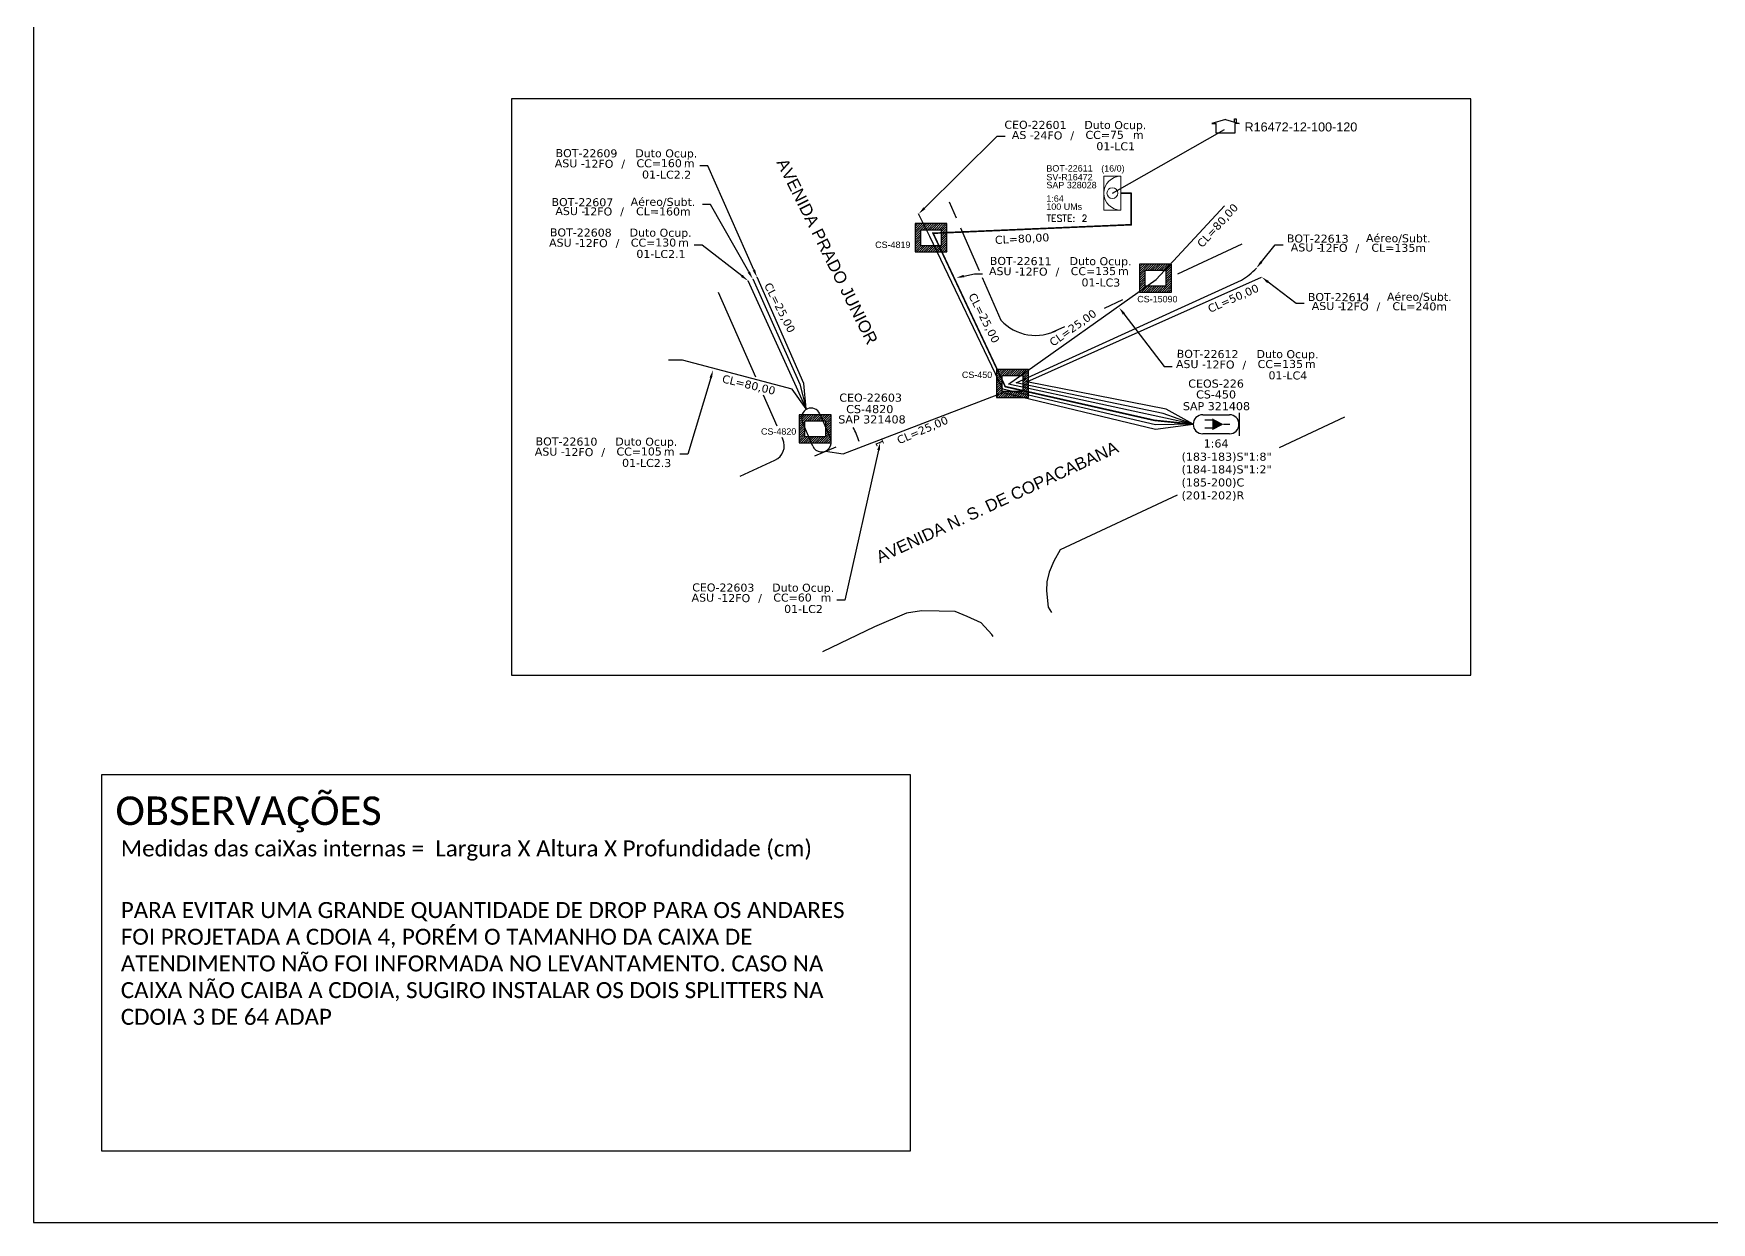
# Model space of a CAD drawing. Extents: x -89 to 749, y 705 to 1299.
# Drawn here: x -89.3 to 330, y 705 to 1002 of the extents above; entities that cross this region are included whole.
import ezdxf
from ezdxf import colors
from ezdxf.entities.mleader import LeaderData, LeaderLine
from ezdxf.enums import TextEntityAlignment as Align
from ezdxf.math import Vec2, Vec3

# ---------------------------------------------------------------- set-up
doc = ezdxf.new("R2010")
doc.units = 0
for name, color, linetype in [('10.1-Caixas Subterrâneas', 5, 'Continuous'), ('20.4-CEOS', 1, 'Continuous'), ('20.5-CEO', 1, 'Continuous'), ('CAP a instalar', 1, 'Continuous'), ('celulas gpon', 7, 'Continuous'), ('label_cabos', 7, 'Continuous'), ('Legenda', 1, 'Continuous'), ('QUADRA', 7, 'Continuous'), ('Segmento de Logradouro Texto', 238, 'Continuous'), ('surveys', 7, 'Continuous'), ('surveys legendas', 7, 'Continuous')]:
    doc.layers.add(name, color=color, linetype=linetype)
doc.layers.add("20.0-LEGENDA DOS CDO'S", color=1, linetype='Continuous', lineweight=0)
doc.layers.add('20.1-CDO_INTERIOR', color=1, linetype='Continuous', lineweight=0)
doc.layers.add('DROP DE CLIENTE', color=140, linetype='Continuous', plot=False)
doc.layers.add('EXTRA', color=50, linetype='Continuous', plot=False)
doc.styles.add('ARIAL', font='arial.ttf')
doc.styles.add('DIGICADE', font='')
doc.styles.add('ROMANS', font='romans')
doc.styles.add('siredit', font='verdana.ttf')
doc.styles.get("Standard").update_dxf_attribs({"font": 'arial.ttf'})
doc.styles.add('WMF-Calibri0', font='calibri.ttf')
doc.styles.get('DIGICADE').set_extended_font_data('Arial')
doc.linetypes.add('FENCELINE1', pattern='A,0.25,-0.1,[133,ltypeshp.shx,S=0.1,R=0,X=-0.1,Y=0],-0.1,1', length=1.45)

# ---------------------------------------------------------------- blocks, each defined once
blk = doc.blocks.new('*X72')
at = {"color": 0, "linetype": 'Continuous'}
for p, q in [((-1.25, 0.34099), (-0.49099, 1.1)), ((-1.25, 0.517767), (-0.667767, 1.1)), ((-1.25, 0.694544), (-0.844544, 1.1)), ((-1.25, 0.87132), (-1.02132, 1.1)), ((-1.25, 1.048097), (-1.198097, 1.1)), ((-1.25, 0.164214), (-0.8035, 0.610714)), ((-1.25, -0.012563), (-0.8035, 0.433937)), ((-1.25, -0.18934), (-0.8035, 0.25716)), ((-1.25, -0.366117), (-0.8035, 0.080383)), ((-0.789214, 0.625), (-0.314214, 1.1)), ((-0.612437, 0.625), (-0.137437, 1.1)), ((-0.43566, 0.625), (0.03934, 1.1)), ((-0.258883, 0.625), (0.216117, 1.1)), ((-0.082107, 0.625), (0.392893, 1.1)), ((0.09467, 0.625), (0.56967, 1.1)), ((0.271447, 0.625), (0.746447, 1.1)), ((0.448223, 0.625), (0.923223, 1.1)), ((0.625, 0.625), (1.1, 1.1)), ((0.801777, 0.625), (1.25, 1.073223)), ((0.8035, 0.449947), (1.25, 0.896447)), ((0.8035, 0.27317), (1.25, 0.71967)), ((0.8035, 0.096393), (1.25, 0.542893)), ((0.8035, -0.080383), (1.25, 0.366117)), ((0.8035, -0.25716), (1.25, 0.18934)), ((0.8035, -0.433937), (1.25, 0.012563)), ((-1.25, -0.542893), (-0.8035, -0.096393)), ((-1.25, -0.71967), (-0.8035, -0.27317)), ((-1.25, -0.896447), (-0.8035, -0.449947)), ((-1.25, -1.073223), (-0.801777, -0.625)), ((-1.1, -1.1), (-0.625, -0.625)), ((-0.923223, -1.1), (-0.448223, -0.625)), ((-0.746447, -1.1), (-0.271447, -0.625)), ((-0.56967, -1.1), (-0.09467, -0.625)), ((-0.392893, -1.1), (0.082107, -0.625)), ((-0.216117, -1.1), (0.258883, -0.625)), ((-0.03934, -1.1), (0.43566, -0.625)), ((0.137437, -1.1), (0.612437, -0.625)), ((0.314214, -1.1), (0.789214, -0.625)), ((0.49099, -1.1), (1.25, -0.34099)), ((0.667767, -1.1), (1.25, -0.517767)), ((0.8035, -0.610714), (1.25, -0.164214)), ((0.844544, -1.1), (1.25, -0.694544)), ((1.02132, -1.1), (1.25, -0.87132)), ((1.198097, -1.1), (1.25, -1.048097))]:
    blk.add_line(p, q, dxfattribs=at)
blk = doc.blocks.new('MANHOLE_MQ')
at = {"color": 0, "linetype": 'Continuous'}
for p, q in [((0.00000623, 0.00000569), (-0.00000627, 0.00000569)), ((-0.00000627, 0.00000569), (-0.00000627, -0.00000531)), ((-0.00000404, 0.00000331), (0.00000399, 0.00000331)), ((-0.00000404, -0.00000294), (-0.00000404, 0.00000331)), ((0.00000399, 0.00000331), (0.00000399, -0.00000294)), ((0.00000623, -0.00000531), (0.00000623, 0.00000569)), ((-0.00000627, -0.00000531), (0.00000623, -0.00000531)), ((0.00000399, -0.00000294), (-0.00000404, -0.00000294)), ((0.00000399, -0.00000294), (0.00000399, -0.00000294))]:
    blk.add_line(p, q, dxfattribs=at)
at = {"color": 0, "linetype": 'Continuous', "xscale": 5e-06, "yscale": 5e-06, "zscale": 1e-05}
blk.add_blockref('*X72', (-0.00000002, 0.00000019), dxfattribs=at)
blk = doc.blocks.new('*U87')
at = {"layer": '20.4-CEOS', "color": 7, "style": 'siredit'}
for tag, p in [('FIBRAS_SPLITTER', (0, 0)), ('FIBRAS_TOP_C', (0, -4.13)), ('RESERVA_FINAIS', (0, -5.46))]:
    blk.add_attdef(tag, p, '', height=1.01, dxfattribs=at)
for tag, p, flags in [('ID_ATIVIDADE', (0, -6.77), 3), ('QTDE', (0, -9.4), 1), ('FATOR', (0, -8.09), 1), ('FID', (0, -10.71), 1)]:
    blk.add_attdef(tag, p, '', height=1.01, dxfattribs=dict(at, flags=flags))
blk = doc.blocks.new('*U88')
at = {"layer": '20.4-CEOS', "color": 7, "style": 'siredit'}
blk.add_attdef('FIBRAS_SPLITTER', (0, 0), '', height=1.01, dxfattribs=at)
for tag, p, flags in [('ID_ATIVIDADE', (0, -1.48), 3), ('FATOR', (0, -2.79), 1), ('QTDE', (0, -4.11), 1), ('FID', (0, -5.42), 1)]:
    blk.add_attdef(tag, p, '', height=1.01, dxfattribs=dict(at, flags=flags))
blk = doc.blocks.new('LEGENDA DOS CABOS')
at = {"layer": 'EXTRA', "color": 0, "style": 'siredit'}
for tag, p in [('ID', (4.6, 0.97)), ('XX', (9.03, 0.97))]:
    blk.add_attdef(tag, text='', height=0.48, rotation=359.69, dxfattribs=at).set_placement(p, align=Align.MIDDLE_CENTER)
at = {"layer": 'Legenda', "color": 0, "style": 'siredit'}
for tag, p in [('TIPO_CABO', (1.31, 0)), ('CABO', (4.69, -0.05)), ('/', (6.81, -0.05)), ('METROS', (10.03, -0.05))]:
    blk.add_attdef(tag, text='', height=0.8, rotation=359.69, dxfattribs=at).set_placement(p, align=Align.MIDDLE_CENTER)
blk = doc.blocks.new('Inst CB DT OCUP CFOA-SM-ASU-120-S-12')
at = {"layer": 'label_cabos', "color": 0, "style": 'siredit'}
for tag, flags, p in [('ID_ATIVIDADE', 3, (1.31, 2.67)), ('FATOR', 1, (11.56, 2.55))]:
    blk.add_attdef(tag, text='', height=1, rotation=359.69, dxfattribs=dict(at, flags=flags)).set_placement(p, align=Align.MIDDLE_CENTER)
for tag, p in [('TIPO_CABO', (1.26, 0)), ('DESTINO_CABO', (3.13, 1.26)), ('CABO', (4.69, -0.05)), ('/', (7.71, -0.05)), ('LANCE', (10.91, 0)), ('TIPO_CABO', (13.11, 1.24)), ('UND', (15.96, 0)), ('FID', (13.15, -1.41))]:
    blk.add_attdef(tag, text='', height=1, rotation=359.69, dxfattribs=at).set_placement(p, align=Align.MIDDLE_CENTER)
blk.add_attdef('QTDE', (12.43, -0.47), '', height=1, rotation=359.69, dxfattribs=at)
blk = doc.blocks.new('Inst CB DT OCUP CFOA-SM-AS-80-TS-24')
at = {"layer": 'label_cabos', "color": 0, "style": 'siredit'}
for tag, flags, p in [('ID_ATIVIDADE', 3, (1.31, 2.67)), ('FATOR', 1, (11.56, 2.55))]:
    blk.add_attdef(tag, text='', height=1, rotation=359.69, dxfattribs=dict(at, flags=flags)).set_placement(p, align=Align.MIDDLE_CENTER)
for tag, p in [('TIPO_CABO', (1.76, 0)), ('DESTINO_CABO', (3.13, 1.26)), ('CABO', (4.69, -0.05)), ('/', (7.71, -0.05)), ('LANCE', (10.91, 0)), ('TIPO_CABO', (13.11, 1.24)), ('UND', (15.96, 0)), ('FID', (13.15, -1.41))]:
    blk.add_attdef(tag, text='', height=1, rotation=359.69, dxfattribs=at).set_placement(p, align=Align.MIDDLE_CENTER)
blk.add_attdef('QTDE', (12.43, -0.47), '', height=1, rotation=359.69, dxfattribs=at)
blk = doc.blocks.new('Inst CDOI-64')
at = {"layer": '20.1-CDO_INTERIOR', "color": 1, "lineweight": 18}
blk.add_lwpolyline([(-2.12, -2.13), (-2.12, 2.12), (0, 2.12), (0.01, -2.13)], close=True, dxfattribs=at)
blk.add_circle((-1.06, 0), 0.68, dxfattribs=at)
blk.add_arc((0.01, 0), 2.13, 90.0276, 270.0276, dxfattribs=at)
at = {"layer": "20.0-LEGENDA DOS CDO'S"}
for tag, p, style, flags in [('ID_ATIVIDADE', (-9.3, 3.78), 'ARIAL', 3), ('FATOR', (-1.5, 3.78), 'ARIAL', 1), ('QTDE', (-9.18, -3.66), 'DIGICADE', 3)]:
    blk.add_attdef(tag, p, '', height=0.8, rotation=0.118, dxfattribs=dict(at, style=style, flags=flags))
at = {"layer": "20.0-LEGENDA DOS CDO'S", "style": 'ARIAL'}
for tag, p, rotation in [('SURVEY', (-9.3, 1.6), 359.9724), ('FID', (-9.3, 2.69), 0.118), ('SAP', (-9.3, 0.61), 359.9724), ('1:XX', (-9.31, -1.08), 359.9724), ('UMS', (-9.31, -2.09), 359.9724)]:
    blk.add_attdef(tag, p, '', height=0.8, rotation=rotation, dxfattribs=at)
blk.add_attdef('FIBRAS_UTILIZADAS', text='', height=0.8, rotation=359.9724, dxfattribs=at).set_placement((-0.99, 2.69), align=Align.CENTER)
blk = doc.blocks.new('Teste  FTTH')
at = {"color": 0, "lineweight": 0, "style": 'ROMANS'}
for tag, p in [('TESTE', (-2.3, -0.29)), ('QTDE', (0.21, -0.29))]:
    blk.add_attdef(tag, p, '', height=0.48, dxfattribs=at)
for tag, p, flags in [('FID', (-2.23, -1.25), 1), ('FATOR', (-2.23, -2.03), 3), ('ID_ATIVIDADE', (-2.23, -2.72), 3)]:
    blk.add_attdef(tag, p, '', height=0.48, dxfattribs=dict(at, flags=flags))
blk = doc.blocks.new('SURVEY_SURVEY')
for p, q in [((0, 0.0000152), (-0.0000151, 0.0000108)), ((-0.0000151, 0.0000108), (-0.0000104, 0.0000108)), ((-0.0000103, 0), (-0.0000103, 0.0000108)), ((0.0000103, 0), (-0.0000103, 0)), ((0, 0.0000152), (0.0000151, 0.0000108)), ((0.0000101, 0.0000159), (0.0000117, 0.0000159)), ((0.0000101, 0.0000123), (0.0000101, 0.0000159)), ((0.0000151, 0.0000108), (0.0000103, 0.0000108)), ((0.0000103, 0.0000108), (0.0000103, 0)), ((0.0000117, 0.0000159), (0.0000117, 0.0000119))]:
    blk.add_line(p, q)

msp = doc.modelspace()

# ---------------------------------------------------------------- linework, layer by layer
msp.add_lwpolyline([(-89.32, 705.02), (749.25, 705.02), (749.25, 1299.02), (-89.32, 1299.02), (-89.32, 705.02)])
at = {"color": 7}
msp.add_lwpolyline([(30.15, 841.74), (269.86, 841.74), (269.86, 985.75), (30.15, 985.75)], close=True, dxfattribs=at)
at = {"color": 1}
msp.add_lwpolyline([(-72.28, 816.91), (129.71, 816.91), (129.71, 722.81), (-72.28, 722.81)], close=True, dxfattribs=at)
at = {"layer": '20.4-CEOS', "color": 5}
for p, q in [((202.84, 906.79), (209.52, 906.79)), ((209.52, 902.02), (202.84, 902.02))]:
    msp.add_line(p, q, dxfattribs=at)
msp.add_lwpolyline([(208.03, 904.41, 0, 2.94, 0), (205.26, 904.41, 2.94, 2.94, 0)], format="xyseb", dxfattribs=at)
for points in [[(211.91, 907.28), (211.91, 901.53)], [(205.39, 905.44), (203.36, 905.44)], [(205.39, 903.46), (203.36, 903.46)], [(208.03, 904.41), (209.63, 904.41)]]:
    msp.add_lwpolyline(points, dxfattribs=at)
for centre, start, end in [((202.84, 904.41), 90, 270), ((209.52, 904.41), 270, 90)]:
    msp.add_arc(centre, 2.38, start, end, dxfattribs=at)
at = {"layer": '20.5-CEO', "color": 7}
for p, q in [((107.18, 907), (109.82, 900.82)), ((105.42, 898.94), (102.78, 905.12))]:
    msp.add_line(p, q, dxfattribs=at)
msp.add_lwpolyline([(105.9, 896.55), (111.21, 898.82)], dxfattribs=at)
for centre, start, end in [((104.98, 906.06), 23.1384, 203.1384), ((107.62, 899.88), 203.1384, 23.1384)]:
    msp.add_arc(centre, 2.39, start, end, dxfattribs=at)
at = {"layer": 'CAP a instalar', "linetype": 'FENCELINE1', "ltscale": 5}
msp.add_lwpolyline([(200.45, 904.41, 0.4, 0.4, 0), (190.76, 905.4, 0.4, 0.4, 0), (153.5, 913.82, 0.4, 0.4, 0), (135.46, 952.14, 0.4, 0.4, 0), (184.97, 954.27, 0.4, 0.4, 0), (184.96, 962.12, 0.4, 0.4, 0), (182.39, 962.16, 0.4, 0.4, 0)], format="xyseb", dxfattribs=at)
at = {"layer": 'CAP a instalar', "color": 7, "linetype": 'FENCELINE1', "ltscale": 5}
for points in [[(200.45, 904.41), (191.07, 904.28), (152.91, 913.15), (134.62, 951.36), (131.86, 956.98)], [(200.45, 904.41), (154.32, 914.42), (191.24, 940.57), (208.3, 958.96)], [(103.74, 908.26), (101.31, 913.72), (89.23, 940.27)], [(103.74, 908.26), (103.2, 914.63), (91.47, 941.15)], [(103.74, 908.26), (100.22, 913.16), (72.85, 920.46), (69.31, 920.46)], [(108.56, 897.68), (113.02, 897.05), (152.94, 912.32), (191.01, 903.21), (200.45, 904.41)]]:
    msp.add_lwpolyline(points, dxfattribs=at)
at = {"layer": 'CAP a instalar', "color": 8, "linetype": 'FENCELINE1', "ltscale": 5}
msp.add_lwpolyline([(200.45, 904.41), (192.97, 907.13), (156.26, 914.74), (212.53, 940.39, 0.069052), (216.24, 943.42)], format="xyb", dxfattribs=at)
for points in [[(90.39, 940.72), (102.18, 914.41), (103.74, 908.26)], [(200.45, 904.41), (193.67, 908.19), (158.9, 915.06), (217.57, 941.17)]]:
    msp.add_lwpolyline(points, dxfattribs=at)
at = {"layer": 'DROP DE CLIENTE'}
msp.add_lwpolyline([(180.27, 962.16), (208.29, 978.05)], dxfattribs=at)
at = {"layer": 'QUADRA', "color": 4}
for points in [[(139.45, 959.96), (141.2, 955.98)], [(142.3, 953.47), (143.95, 949.7)], [(143.95, 949.7), (146.96, 942.85)], [(196.6, 941.99), (212.66, 949.46)], [(147.72, 941.12), (152.41, 930.43)], [(91.13, 916.22), (81.83, 937.36)], [(178.27, 933.46), (182.85, 935.59)], [(96.51, 903.96), (93.1, 911.72)], [(238.3, 906.2), (221.94, 898.57)], [(196.43, 886.67), (167.2, 873.03), (165.6, 870.2), (164.46, 867.5), (163.87, 865.09), (163.82, 862.78), (164.25, 858.74), (165.02, 857.37)], [(150.44, 851.38), (150.12, 851.87), (147.5, 854.84), (143.94, 856.42), (140.98, 857.65), (136.97, 857.75), (132.53, 857.84), (128.82, 857.2), (120.83, 853.8), (107.83, 847.59)]]:
    msp.add_lwpolyline(points, dxfattribs=at)
at = {"layer": 'QUADRA', "color": 8}
msp.add_lwpolyline([(165.21, 927.39), (168.35, 928.85)], dxfattribs=at)
at = {"layer": 'QUADRA'}
msp.add_lwpolyline([(116.99, 900.1, 0.063632), (115.47, 903.59)], format="xyb", dxfattribs=at)
at = {"layer": 'QUADRA', "color": 4}
msp.add_lwpolyline([(87.26, 891.47), (95.94, 895.45, 0.409456), (97.94, 900.69), (97.77, 901.08)], format="xyb", dxfattribs=at)
msp.add_arc((161.04, 938.31), 11.69, 222.3923, 298.999, dxfattribs=at)

# ---------------------------------------------------------------- block references
at = {"color": 0, "lineweight": 0, "xscale": 2, "yscale": 2, "zscale": 2}
msp.add_blockref('Inst CDOI-64', (182.38, 962.16), dxfattribs=at).add_auto_attribs({'FIBRAS_UTILIZADAS': '(16/0)', 'SURVEY': 'SV-R16472', 'SAP': 'SAP 328028', '1:XX': '1:64', 'UMS': '100 UMs', 'FID': 'BOT-22611'})
at = {"layer": '10.1-Caixas Subterrâneas', "color": 30, "xscale": 639575.1086223164, "yscale": 639575.1086223164, "zscale": 639575.1086223164, "rotation": 180.0000000000628}
for p in [(134.93, 951.15), (191.05, 941.06), (155.31, 914.74), (105.99, 903.39)]:
    msp.add_blockref('MANHOLE_MQ', p, dxfattribs=at)
at = {"layer": "20.0-LEGENDA DOS CDO'S", "lineweight": 0, "xscale": 3.500999999999983, "yscale": 3.500999999999985, "zscale": 3.500999999999985, "rotation": 0.004078562105398202}
msp.add_blockref('Teste  FTTH', (171.85, 956.05), dxfattribs=at).add_auto_attribs({'TESTE': 'TESTE:', 'QTDE': '2'})
at = {"layer": '20.4-CEOS', "color": 0, "lineweight": 0}
ref = msp.add_blockref('*U87', (197.55, 895.31), dxfattribs=dict(at, xscale=2.000001, yscale=2.000001, zscale=2.000001))
ref.add_attrib('FIBRAS_SPLITTER', '(183-183)S"1:8"', (197.55, 895.31), dxfattribs={"color": 7, "height": 2.0194, "style": 'siredit'})
ref.add_attrib('FIBRAS_TOP_C', '(185-200)C', (197.55, 888.88), dxfattribs={"color": 7, "height": 2.019, "style": 'siredit'})
ref.add_attrib('RESERVA_FINAIS', '(201-202)R', (197.55, 885.64), dxfattribs={"color": 7, "height": 2.019, "style": 'siredit'})
at = {"layer": '20.4-CEOS', "color": 0, "lineweight": 0, "xscale": 2.000001, "yscale": 2.000001, "zscale": 2.000001}
msp.add_blockref('*U88', (197.55, 892.14), dxfattribs=at).add_auto_attribs({'FIBRAS_SPLITTER': '(184-184)S"1:2"'})
at = {"layer": 'label_cabos', "color": 0, "lineweight": 0}
ref = msp.add_blockref('Inst CB DT OCUP CFOA-SM-AS-80-TS-24', (154.79, 976.69), dxfattribs=dict(at, xscale=2, yscale=2, zscale=2))
ref.add_attrib('DESTINO_CABO', 'CEO-22601', dxfattribs={"color": 0, "height": 2, "rotation": 359.69, "style": 'siredit'}).set_placement((161.05, 979.22), align=Align.MIDDLE_CENTER)
ref.add_attrib('CABO', '24FO', dxfattribs={"color": 0, "height": 2, "rotation": 359.69, "style": 'siredit'}).set_placement((164.16, 976.59), align=Align.MIDDLE_CENTER)
ref.add_attrib('TIPO_CABO', 'Duto Ocup.', dxfattribs={"color": 0, "height": 2, "rotation": 359.69, "style": 'siredit'}).set_placement((181.01, 979.18), align=Align.MIDDLE_CENTER)
ref.add_attrib('/', '/', dxfattribs={"color": 0, "height": 2, "rotation": 359.69, "style": 'siredit'}).set_placement((170.22, 976.59), align=Align.MIDDLE_CENTER)
ref.add_attrib('TIPO_CABO', 'AS - ', dxfattribs={"color": 0, "height": 2, "rotation": 359.69, "style": 'siredit'}).set_placement((158.32, 976.68), align=Align.MIDDLE_CENTER)
ref.add_attrib('FID', '01-LC1', dxfattribs={"color": 0, "height": 2, "rotation": 359.69, "style": 'siredit'}).set_placement((181.09, 973.87), align=Align.MIDDLE_CENTER)
ref.add_attrib('LANCE', 'CC=', dxfattribs={"color": 0, "height": 2, "rotation": 359.69, "style": 'siredit'}).set_placement((176.61, 976.7), align=Align.MIDDLE_CENTER)
ref.add_attrib('QTDE', '75', (179.65, 975.74), dxfattribs={"color": 0, "height": 2, "rotation": 359.69, "style": 'siredit'})
ref.add_attrib('UND', 'm', dxfattribs={"color": 0, "height": 2, "rotation": 359.69, "style": 'siredit'}).set_placement((186.72, 976.7), align=Align.MIDDLE_CENTER)
ref = msp.add_blockref('Inst CB DT OCUP CFOA-SM-ASU-120-S-12', (42.59, 969.61), dxfattribs=dict(at, xscale=2, yscale=2, zscale=2))
ref.add_attrib('DESTINO_CABO', 'BOT-22609', dxfattribs={"color": 0, "height": 2, "rotation": 359.69, "style": 'siredit'}).set_placement((48.85, 972.13), align=Align.MIDDLE_CENTER)
ref.add_attrib('CABO', '12FO', dxfattribs={"color": 0, "height": 2, "rotation": 359.69, "style": 'siredit'}).set_placement((51.96, 969.5), align=Align.MIDDLE_CENTER)
ref.add_attrib('TIPO_CABO', 'Duto Ocup.', dxfattribs={"color": 0, "height": 2, "rotation": 359.69, "style": 'siredit'}).set_placement((68.8, 972.1), align=Align.MIDDLE_CENTER)
ref.add_attrib('/', '/', dxfattribs={"color": 0, "height": 2, "rotation": 359.69, "style": 'siredit'}).set_placement((58.02, 969.5), align=Align.MIDDLE_CENTER)
ref.add_attrib('TIPO_CABO', 'ASU - ', dxfattribs={"color": 0, "height": 2, "rotation": 359.69, "style": 'siredit'}).set_placement((45.11, 969.6), align=Align.MIDDLE_CENTER)
ref.add_attrib('FID', '01-LC2.2', dxfattribs={"color": 0, "height": 2, "rotation": 359.69, "style": 'siredit'}).set_placement((68.88, 966.78), align=Align.MIDDLE_CENTER)
ref.add_attrib('LANCE', 'CC=', dxfattribs={"color": 0, "height": 2, "rotation": 359.69, "style": 'siredit'}).set_placement((64.41, 969.61), align=Align.MIDDLE_CENTER)
ref.add_attrib('QTDE', '160', (67.44, 968.66), dxfattribs={"color": 0, "height": 2, "rotation": 359.69, "style": 'siredit'})
ref.add_attrib('UND', 'm', dxfattribs={"color": 0, "height": 2, "rotation": 359.69, "style": 'siredit'}).set_placement((74.52, 969.61), align=Align.MIDDLE_CENTER)
ref = msp.add_blockref('LEGENDA DOS CABOS', (39.35, 956.64), dxfattribs=dict(at, xscale=2, yscale=2, zscale=2))
ref.add_attrib('ID', 'BOT-22607', dxfattribs={"color": 0, "height": 2, "rotation": 359.69, "style": 'siredit'}).set_placement((47.83, 959.9), align=Align.MIDDLE_CENTER)
ref.add_attrib('CABO', '12FO', dxfattribs={"color": 0, "height": 2, "rotation": 359.69, "style": 'siredit'}).set_placement((51.68, 957.59), align=Align.MIDDLE_CENTER)
ref.add_attrib('METROS', 'CL=160m', dxfattribs={"color": 0, "height": 2, "rotation": 359.69, "style": 'siredit'}).set_placement((68.07, 957.59), align=Align.MIDDLE_CENTER)
ref.add_attrib('XX', 'Aéreo/Subt.', dxfattribs={"color": 0, "height": 2, "rotation": 359.69, "style": 'siredit'}).set_placement((67.97, 959.99), align=Align.MIDDLE_CENTER)
ref.add_attrib('/', '/', dxfattribs={"color": 0, "height": 2, "rotation": 359.69, "style": 'siredit'}).set_placement((57.74, 957.59), align=Align.MIDDLE_CENTER)
ref.add_attrib('TIPO_CABO', 'ASU -', dxfattribs={"color": 0, "height": 2, "rotation": 359.69, "style": 'siredit'}).set_placement((44.83, 957.68), align=Align.MIDDLE_CENTER)
ref = msp.add_blockref('Inst CB DT OCUP CFOA-SM-ASU-120-S-12', (41.17, 949.79), dxfattribs=dict(at, xscale=2, yscale=2, zscale=2))
ref.add_attrib('DESTINO_CABO', 'BOT-22608', dxfattribs={"color": 0, "height": 2, "rotation": 359.69, "style": 'siredit'}).set_placement((47.43, 952.32), align=Align.MIDDLE_CENTER)
ref.add_attrib('CABO', '12FO', dxfattribs={"color": 0, "height": 2, "rotation": 359.69, "style": 'siredit'}).set_placement((50.54, 949.69), align=Align.MIDDLE_CENTER)
ref.add_attrib('TIPO_CABO', 'Duto Ocup.', dxfattribs={"color": 0, "height": 2, "rotation": 359.69, "style": 'siredit'}).set_placement((67.39, 952.28), align=Align.MIDDLE_CENTER)
ref.add_attrib('/', '/', dxfattribs={"color": 0, "height": 2, "rotation": 359.69, "style": 'siredit'}).set_placement((56.6, 949.69), align=Align.MIDDLE_CENTER)
ref.add_attrib('TIPO_CABO', 'ASU - ', dxfattribs={"color": 0, "height": 2, "rotation": 359.69, "style": 'siredit'}).set_placement((43.69, 949.78), align=Align.MIDDLE_CENTER)
ref.add_attrib('FID', '01-LC2.1', dxfattribs={"color": 0, "height": 2, "rotation": 359.69, "style": 'siredit'}).set_placement((67.46, 946.96), align=Align.MIDDLE_CENTER)
ref.add_attrib('LANCE', 'CC=', dxfattribs={"color": 0, "height": 2, "rotation": 359.69, "style": 'siredit'}).set_placement((62.99, 949.79), align=Align.MIDDLE_CENTER)
ref.add_attrib('QTDE', '130', (66.03, 948.84), dxfattribs={"color": 0, "height": 2, "rotation": 359.69, "style": 'siredit'})
ref.add_attrib('UND', 'm', dxfattribs={"color": 0, "height": 2, "rotation": 359.69, "style": 'siredit'}).set_placement((73.1, 949.79), align=Align.MIDDLE_CENTER)
ref = msp.add_blockref('LEGENDA DOS CABOS', (223.11, 947.54), dxfattribs=dict(at, xscale=2, yscale=2, zscale=2))
ref.add_attrib('ID', 'BOT-22613', dxfattribs={"color": 0, "height": 2, "rotation": 359.69, "style": 'siredit'}).set_placement((231.59, 950.8), align=Align.MIDDLE_CENTER)
ref.add_attrib('CABO', '12FO', dxfattribs={"color": 0, "height": 2, "rotation": 359.69, "style": 'siredit'}).set_placement((235.43, 948.49), align=Align.MIDDLE_CENTER)
ref.add_attrib('METROS', 'CL=135m', dxfattribs={"color": 0, "height": 2, "rotation": 359.69, "style": 'siredit'}).set_placement((251.82, 948.49), align=Align.MIDDLE_CENTER)
ref.add_attrib('XX', 'Aéreo/Subt.', dxfattribs={"color": 0, "height": 2, "rotation": 359.69, "style": 'siredit'}).set_placement((251.72, 950.89), align=Align.MIDDLE_CENTER)
ref.add_attrib('/', '/', dxfattribs={"color": 0, "height": 2, "rotation": 359.69, "style": 'siredit'}).set_placement((241.49, 948.49), align=Align.MIDDLE_CENTER)
ref.add_attrib('TIPO_CABO', 'ASU -', dxfattribs={"color": 0, "height": 2, "rotation": 359.69, "style": 'siredit'}).set_placement((228.59, 948.59), align=Align.MIDDLE_CENTER)
ref = msp.add_blockref('Inst CB DT OCUP CFOA-SM-ASU-120-S-12', (151.1, 942.66), dxfattribs=dict(at, xscale=2, yscale=2, zscale=2))
ref.add_attrib('DESTINO_CABO', 'BOT-22611', dxfattribs={"color": 0, "height": 2, "rotation": 359.69, "style": 'siredit'}).set_placement((157.36, 945.19), align=Align.MIDDLE_CENTER)
ref.add_attrib('CABO', '12FO', dxfattribs={"color": 0, "height": 2, "rotation": 359.69, "style": 'siredit'}).set_placement((160.47, 942.56), align=Align.MIDDLE_CENTER)
ref.add_attrib('TIPO_CABO', 'Duto Ocup.', dxfattribs={"color": 0, "height": 2, "rotation": 359.69, "style": 'siredit'}).set_placement((177.32, 945.15), align=Align.MIDDLE_CENTER)
ref.add_attrib('/', '/', dxfattribs={"color": 0, "height": 2, "rotation": 359.69, "style": 'siredit'}).set_placement((166.53, 942.56), align=Align.MIDDLE_CENTER)
ref.add_attrib('TIPO_CABO', 'ASU - ', dxfattribs={"color": 0, "height": 2, "rotation": 359.69, "style": 'siredit'}).set_placement((153.62, 942.66), align=Align.MIDDLE_CENTER)
ref.add_attrib('FID', '01-LC3', dxfattribs={"color": 0, "height": 2, "rotation": 359.69, "style": 'siredit'}).set_placement((177.39, 939.84), align=Align.MIDDLE_CENTER)
ref.add_attrib('LANCE', 'CC=', dxfattribs={"color": 0, "height": 2, "rotation": 359.69, "style": 'siredit'}).set_placement((172.92, 942.67), align=Align.MIDDLE_CENTER)
ref.add_attrib('QTDE', '135', (175.96, 941.72), dxfattribs={"color": 0, "height": 2, "rotation": 359.69, "style": 'siredit'})
ref.add_attrib('UND', 'm', dxfattribs={"color": 0, "height": 2, "rotation": 359.69, "style": 'siredit'}).set_placement((183.03, 942.67), align=Align.MIDDLE_CENTER)
ref = msp.add_blockref('LEGENDA DOS CABOS', (228.35, 932.92), dxfattribs=dict(at, xscale=2, yscale=2, zscale=2))
ref.add_attrib('ID', 'BOT-22614', dxfattribs={"color": 0, "height": 2, "rotation": 359.69, "style": 'siredit'}).set_placement((236.83, 936.18), align=Align.MIDDLE_CENTER)
ref.add_attrib('CABO', '12FO', dxfattribs={"color": 0, "height": 2, "rotation": 359.69, "style": 'siredit'}).set_placement((240.68, 933.87), align=Align.MIDDLE_CENTER)
ref.add_attrib('METROS', 'CL=240m', dxfattribs={"color": 0, "height": 2, "rotation": 359.69, "style": 'siredit'}).set_placement((257.07, 933.87), align=Align.MIDDLE_CENTER)
ref.add_attrib('XX', 'Aéreo/Subt.', dxfattribs={"color": 0, "height": 2, "rotation": 359.69, "style": 'siredit'}).set_placement((256.96, 936.27), align=Align.MIDDLE_CENTER)
ref.add_attrib('/', '/', dxfattribs={"color": 0, "height": 2, "rotation": 359.69, "style": 'siredit'}).set_placement((246.73, 933.87), align=Align.MIDDLE_CENTER)
ref.add_attrib('TIPO_CABO', 'ASU -', dxfattribs={"color": 0, "height": 2, "rotation": 359.69, "style": 'siredit'}).set_placement((233.83, 933.96), align=Align.MIDDLE_CENTER)
ref = msp.add_blockref('Inst CB DT OCUP CFOA-SM-ASU-120-S-12', (197.81, 919.45), dxfattribs=dict(at, xscale=2, yscale=2, zscale=2))
ref.add_attrib('DESTINO_CABO', 'BOT-22612', dxfattribs={"color": 0, "height": 2, "rotation": 359.69, "style": 'siredit'}).set_placement((204.07, 921.98), align=Align.MIDDLE_CENTER)
ref.add_attrib('CABO', '12FO', dxfattribs={"color": 0, "height": 2, "rotation": 359.69, "style": 'siredit'}).set_placement((207.18, 919.35), align=Align.MIDDLE_CENTER)
ref.add_attrib('TIPO_CABO', 'Duto Ocup.', dxfattribs={"color": 0, "height": 2, "rotation": 359.69, "style": 'siredit'}).set_placement((224.03, 921.94), align=Align.MIDDLE_CENTER)
ref.add_attrib('/', '/', dxfattribs={"color": 0, "height": 2, "rotation": 359.69, "style": 'siredit'}).set_placement((213.24, 919.35), align=Align.MIDDLE_CENTER)
ref.add_attrib('TIPO_CABO', 'ASU - ', dxfattribs={"color": 0, "height": 2, "rotation": 359.69, "style": 'siredit'}).set_placement((200.34, 919.45), align=Align.MIDDLE_CENTER)
ref.add_attrib('FID', '01-LC4', dxfattribs={"color": 0, "height": 2, "rotation": 359.69, "style": 'siredit'}).set_placement((224.11, 916.63), align=Align.MIDDLE_CENTER)
ref.add_attrib('LANCE', 'CC=', dxfattribs={"color": 0, "height": 2, "rotation": 359.69, "style": 'siredit'}).set_placement((219.63, 919.46), align=Align.MIDDLE_CENTER)
ref.add_attrib('QTDE', '135', (222.67, 918.5), dxfattribs={"color": 0, "height": 2, "rotation": 359.69, "style": 'siredit'})
ref.add_attrib('UND', 'm', dxfattribs={"color": 0, "height": 2, "rotation": 359.69, "style": 'siredit'}).set_placement((229.74, 919.46), align=Align.MIDDLE_CENTER)
ref = msp.add_blockref('Inst CB DT OCUP CFOA-SM-ASU-120-S-12', (37.59, 897.58), dxfattribs=dict(at, xscale=2, yscale=2, zscale=2))
ref.add_attrib('DESTINO_CABO', 'BOT-22610', dxfattribs={"color": 0, "height": 2, "rotation": 359.69, "style": 'siredit'}).set_placement((43.86, 900.11), align=Align.MIDDLE_CENTER)
ref.add_attrib('CABO', '12FO', dxfattribs={"color": 0, "height": 2, "rotation": 359.69, "style": 'siredit'}).set_placement((46.96, 897.48), align=Align.MIDDLE_CENTER)
ref.add_attrib('TIPO_CABO', 'Duto Ocup.', dxfattribs={"color": 0, "height": 2, "rotation": 359.69, "style": 'siredit'}).set_placement((63.81, 900.07), align=Align.MIDDLE_CENTER)
ref.add_attrib('/', '/', dxfattribs={"color": 0, "height": 2, "rotation": 359.69, "style": 'siredit'}).set_placement((53.02, 897.48), align=Align.MIDDLE_CENTER)
ref.add_attrib('TIPO_CABO', 'ASU - ', dxfattribs={"color": 0, "height": 2, "rotation": 359.69, "style": 'siredit'}).set_placement((40.12, 897.58), align=Align.MIDDLE_CENTER)
ref.add_attrib('FID', '01-LC2.3', dxfattribs={"color": 0, "height": 2, "rotation": 359.69, "style": 'siredit'}).set_placement((63.89, 894.76), align=Align.MIDDLE_CENTER)
ref.add_attrib('LANCE', 'CC=', dxfattribs={"color": 0, "height": 2, "rotation": 359.69, "style": 'siredit'}).set_placement((59.41, 897.59), align=Align.MIDDLE_CENTER)
ref.add_attrib('QTDE', '105', (62.45, 896.64), dxfattribs={"color": 0, "height": 2, "rotation": 359.69, "style": 'siredit'})
ref.add_attrib('UND', 'm', dxfattribs={"color": 0, "height": 2, "rotation": 359.69, "style": 'siredit'}).set_placement((69.52, 897.59), align=Align.MIDDLE_CENTER)
ref = msp.add_blockref('Inst CB DT OCUP CFOA-SM-ASU-120-S-12', (76.78, 861.1), dxfattribs=dict(at, xscale=2, yscale=2, zscale=2))
ref.add_attrib('DESTINO_CABO', 'CEO-22603', dxfattribs={"color": 0, "height": 2, "rotation": 359.69, "style": 'siredit'}).set_placement((83.04, 863.63), align=Align.MIDDLE_CENTER)
ref.add_attrib('CABO', '12FO', dxfattribs={"color": 0, "height": 2, "rotation": 359.69, "style": 'siredit'}).set_placement((86.15, 861), align=Align.MIDDLE_CENTER)
ref.add_attrib('TIPO_CABO', 'Duto Ocup.', dxfattribs={"color": 0, "height": 2, "rotation": 359.69, "style": 'siredit'}).set_placement((103, 863.59), align=Align.MIDDLE_CENTER)
ref.add_attrib('/', '/', dxfattribs={"color": 0, "height": 2, "rotation": 359.69, "style": 'siredit'}).set_placement((92.21, 861), align=Align.MIDDLE_CENTER)
ref.add_attrib('TIPO_CABO', 'ASU - ', dxfattribs={"color": 0, "height": 2, "rotation": 359.69, "style": 'siredit'}).set_placement((79.3, 861.1), align=Align.MIDDLE_CENTER)
ref.add_attrib('FID', '01-LC2', dxfattribs={"color": 0, "height": 2, "rotation": 359.69, "style": 'siredit'}).set_placement((103.08, 858.28), align=Align.MIDDLE_CENTER)
ref.add_attrib('LANCE', 'CC=', dxfattribs={"color": 0, "height": 2, "rotation": 359.69, "style": 'siredit'}).set_placement((98.6, 861.11), align=Align.MIDDLE_CENTER)
ref.add_attrib('QTDE', '60', (101.64, 860.15), dxfattribs={"color": 0, "height": 2, "rotation": 359.69, "style": 'siredit'})
ref.add_attrib('UND', 'm', dxfattribs={"color": 0, "height": 2, "rotation": 359.69, "style": 'siredit'}).set_placement((108.71, 861.11), align=Align.MIDDLE_CENTER)
at = {"layer": 'surveys', "color": 255, "xscale": 225456.9796574844, "yscale": 225456.9796574844, "zscale": 225456.9796574844}
msp.add_blockref('SURVEY_SURVEY', (208.54, 977.12), dxfattribs=at)

# ---------------------------------------------------------------- texts
at = {"color": 1, "style": 'WMF-Calibri0'}
msp.add_text('OBSERVAÇÕES', height=7.1308, dxfattribs=at).set_placement((-68.86, 804.3))
at = {"color": 1, "char_height": 4, "attachment_point": 1, "style": 'WMF-Calibri0'}
for s, insert, width in [('Medidas das caiXas internas =  Largura X Altura X Profundidade (cm)', (-67.51, 800.46), 658.8434), ('PARA EVITAR UMA GRANDE QUANTIDADE DE DROP PARA OS ANDARES FOI PROJETADA A CDOIA 4, PORÉM O TAMANHO DA CAIXA DE ATENDIMENTO NÃO FOI INFORMADA NO LEVANTAMENTO. CASO NA CAIXA NÃO CAIBA A CDOIA, SUGIRO INSTALAR OS DOIS SPLITTERS NA CDOIA 3 DE 64 ADAP', (-67.51, 785.06), 183.9557)]:
    msp.add_mtext(s, dxfattribs=dict(at, insert=insert, width=width))
at = {"layer": '10.1-Caixas Subterrâneas', "color": 30, "style": 'ARIAL'}
for s, p in [('CS-4819', (120.99, 948.46)), ('CS-15090', (186.48, 934.89)), ('CS-450', (142.66, 915.98)), ('CS-4820', (92.46, 901.82))]:
    msp.add_text(s, height=1.6, dxfattribs=at).set_placement(p)
at = {"layer": '20.4-CEOS', "color": 5, "style": 'siredit'}
for s, p in [('CEOS-226', (206.18, 915.59)), ('SAP 321408', (206.28, 909.95)), ('CS-450', (206.18, 912.89))]:
    msp.add_text(s, height=2.019, dxfattribs=at).set_placement(p, align=Align.TOP_CENTER)
at = {"layer": '20.4-CEOS', "color": 7, "style": 'siredit'}
for s, p in [('CEO-22603', (119.86, 912.08)), ('1:64', (206.18, 900.63))]:
    msp.add_text(s, height=2.019, dxfattribs=at).set_placement(p, align=Align.TOP_CENTER)
at = {"layer": '20.5-CEO', "color": 7, "style": 'siredit'}
for s, p in [('SAP 321408', (120.19, 906.65)), ('CS-4820', (119.64, 909.23))]:
    msp.add_text(s, height=2.028, dxfattribs=at).set_placement(p, align=Align.TOP_CENTER)
msp.add_text('1', height=2.02, rotation=113.1384, dxfattribs=at).set_placement((123.33, 899.37))
at = {"layer": 'celulas gpon', "style": 'siredit'}
for s, rotation, p in [('CL=80,00', 47.6644, (202.71, 948.39)), ('CL=80,00', 2.9416, (150.97, 949.45)), ('CL=25,00', 297.1643, (93.17, 939.14)), ('CL=50,00', 23.8393, (204.66, 932.22)), ('CL=25,00', 297.1643, (144.23, 936.56)), ('CL=25,00', 35.437, (165.44, 923.77)), ('CL=80,00', 346.5231, (82.58, 914.91)), ('CL=25,00', 23.1562, (126.96, 899.39))]:
    msp.add_text(s, height=2, rotation=rotation, dxfattribs=at).set_placement(p)
at = {"layer": 'Segmento de Logradouro Texto', "color": 5, "linetype": 'Continuous', "style": 'DIGICADE'}
for s, rotation, p in [('AVENIDA PRADO JUNIOR', 296.4917, (96.26, 969.87)), ('AVENIDA N. S. DE COPACABANA', 24.9421, (122.13, 869.69))]:
    msp.add_text(s, height=3, rotation=rotation, dxfattribs=at).set_placement(p)
at = {"layer": 'surveys legendas', "color": 7, "style": 'ARIAL'}
msp.add_text('R16472-12-100-120', height=2.2546, dxfattribs=at).set_placement((213.28, 977.57))

# ---------------------------------------------------------------- leaders
at = {"layer": 'label_cabos', "color": 0, "lineweight": 0}
ml = msp.add_multileader_mtext('Standard', dxfattribs=at)
ml.set_content('')
ml.set_leader_properties()
ml.build(insert=Vec2(0, 0))
ml.multileader.update_dxf_attribs({"text_right_attachment_type": 6, "dogleg_length": 2, "arrow_head_size": 2})
ctx = ml.context
ctx.base_point, ctx.char_height, ctx.arrow_head_size, ctx.landing_gap_size, ctx.plane_origin = Vec3(153.47, 976.37), 0.036, 2, 0.018, Vec3(130.85, 992.71)
ctx.right_attachment = 6
notes = []
notes.append((ctx, [(0, (1, 1, 0), (151.47, 976.37), (1, 0), 2, [(0, [(131.86, 956.98)], 0, [])])]))
ctx.mtext.insert, ctx.mtext.flow_direction = Vec3(153.49, 976.39), 5
ml = msp.add_multileader_mtext('Standard', dxfattribs=at)
ml.set_content('')
ml.set_leader_properties()
ml.build(insert=Vec2(0, 0))
ml.multileader.update_dxf_attribs({"text_right_attachment_type": 6, "dogleg_length": 2, "arrow_head_size": 2})
ctx = ml.context
ctx.base_point, ctx.char_height, ctx.arrow_head_size, ctx.landing_gap_size, ctx.plane_origin = Vec3(17.83, 1012.03), 0.036, 2, 0.018, Vec3(99.83, 985.32)
ctx.right_attachment, ctx.text_align_type = 6, 2
notes.append((ctx, [(0, (1, 1, 0), (79.2, 968.97), (-1, 0), 2, [(0, [(91.47, 941.15)], 0, [])])]))
ctx.mtext.insert, ctx.mtext.alignment, ctx.mtext.flow_direction = Vec3(77.19, 969.01), 3, 5
ml = msp.add_multileader_mtext('Standard', dxfattribs=at)
ml.set_content('')
ml.set_leader_properties()
ml.build(insert=Vec2(0, 0))
ml.multileader.update_dxf_attribs({"text_right_attachment_type": 6, "dogleg_length": 2, "arrow_head_size": 2})
ctx = ml.context
ctx.base_point, ctx.char_height, ctx.arrow_head_size, ctx.landing_gap_size, ctx.plane_origin = Vec3(33.78, 967.59), 0.036, 2, 0.018, Vec3(110.31, 983.23)
ctx.right_attachment, ctx.text_align_type = 6, 2
notes.append((ctx, [(0, (1, 1, 0), (79.87, 959.34), (-1, 0), 2, [(0, [(90.39, 940.72)], 0, [])])]))
ctx.mtext.insert, ctx.mtext.alignment, ctx.mtext.flow_direction = Vec3(77.85, 959.39), 3, 5
ml = msp.add_multileader_mtext('Standard', dxfattribs=at)
ml.set_content('')
ml.set_leader_properties()
ml.build(insert=Vec2(0, 0))
ml.multileader.update_dxf_attribs({"text_right_attachment_type": 6, "dogleg_length": 2, "arrow_head_size": 2})
ctx = ml.context
ctx.base_point, ctx.char_height, ctx.arrow_head_size, ctx.landing_gap_size, ctx.plane_origin = Vec3(41.4, 922.74), 0.036, 2, 0.018, Vec3(98.41, 965.5)
ctx.right_attachment, ctx.text_align_type = 6, 2
notes.append((ctx, [(0, (1, 1, 0), (77.79, 949.15), (-1, 0), 2, [(0, [(89.23, 940.27)], 0, [])])]))
ctx.mtext.insert, ctx.mtext.alignment, ctx.mtext.flow_direction = Vec3(75.77, 949.19), 3, 5
ml = msp.add_multileader_mtext('Standard', dxfattribs=at)
ml.set_content('')
ml.set_leader_properties()
ml.build(insert=Vec2(0, 0))
ml.multileader.update_dxf_attribs({"text_right_attachment_type": 6, "dogleg_length": 2, "arrow_head_size": 2})
ctx = ml.context
ctx.base_point, ctx.char_height, ctx.arrow_head_size, ctx.landing_gap_size, ctx.plane_origin = Vec3(243.26, 931.87), 0.036, 2, 0.018, Vec3(200.3, 965.62)
ctx.right_attachment = 6
notes.append((ctx, [(0, (1, 1, 0), (220.93, 949.28), (1, 0), 2, [(0, [(216.24, 943.42)], 0, [])])]))
ctx.mtext.insert, ctx.mtext.flow_direction = Vec3(222.95, 949.3), 5
ml = msp.add_multileader_mtext('Standard', dxfattribs=at)
ml.set_content('')
ml.set_leader_properties()
ml.build(insert=Vec2(0, 0))
ml.multileader.update_dxf_attribs({"text_right_attachment_type": 6, "dogleg_length": 2, "arrow_head_size": 2})
ctx = ml.context
ctx.base_point, ctx.char_height, ctx.arrow_head_size, ctx.landing_gap_size, ctx.plane_origin = Vec3(147.83, 942.03), 0.036, 2, 0.018, Vec3(125.2, 958.37)
ctx.right_attachment = 6
notes.append((ctx, [(0, (1, 1, 0), (145.83, 942.03), (1, 0), 2, [(0, [(141.22, 941.01)], 0, [])])]))
ctx.mtext.insert, ctx.mtext.flow_direction = Vec3(147.85, 942.05), 5
ml = msp.add_multileader_mtext('Standard', dxfattribs=at)
ml.set_content('')
ml.set_leader_properties()
ml.build(insert=Vec2(0, 0))
ml.multileader.update_dxf_attribs({"text_right_attachment_type": 6, "dogleg_length": 2, "arrow_head_size": 2})
ctx = ml.context
ctx.base_point, ctx.char_height, ctx.arrow_head_size, ctx.landing_gap_size, ctx.plane_origin = Vec3(261.66, 899.36), 0.036, 2, 0.018, Vec3(205.54, 951)
ctx.right_attachment = 6
notes.append((ctx, [(0, (1, 1, 0), (226.17, 934.66), (1, 0), 2, [(0, [(217.57, 941.17)], 0, [])])]))
ctx.mtext.insert, ctx.mtext.flow_direction = Vec3(228.19, 934.67), 5
ml = msp.add_multileader_mtext('Standard', dxfattribs=at)
ml.set_content('')
ml.set_leader_properties()
ml.build(insert=Vec2(0, 0))
ml.multileader.update_dxf_attribs({"text_right_attachment_type": 6, "dogleg_length": 2, "arrow_head_size": 2})
ctx = ml.context
ctx.base_point, ctx.char_height, ctx.arrow_head_size, ctx.landing_gap_size, ctx.plane_origin = Vec3(213.83, 924.07), 0.036, 2, 0.018, Vec3(172.61, 935.16)
ctx.right_attachment = 6
notes.append((ctx, [(0, (1, 1, 0), (193.24, 918.82), (1, 0), 2, [(0, [(181.94, 933.58)], 0, [])])]))
ctx.mtext.insert, ctx.mtext.flow_direction = Vec3(195.25, 918.84), 5
ml = msp.add_multileader_mtext('Standard', dxfattribs=at)
ml.set_content('')
ml.set_leader_properties()
ml.build(insert=Vec2(0, 0))
ml.multileader.update_dxf_attribs({"text_right_attachment_type": 6, "dogleg_length": 2, "arrow_head_size": 2})
ctx = ml.context
ctx.base_point, ctx.char_height, ctx.arrow_head_size, ctx.landing_gap_size, ctx.plane_origin = Vec3(72.17, 896.97), 0.036, 2, 0.018, Vec3(94.84, 917.29)
ctx.right_attachment, ctx.text_align_type = 6, 2
notes.append((ctx, [(0, (1, 1, 0), (74.21, 896.94), (-1, 0), 2, [(0, [(80.48, 917.92)], 0, [])])]))
ctx.mtext.insert, ctx.mtext.alignment, ctx.mtext.flow_direction = Vec3(72.19, 896.99), 3, 5
ml = msp.add_multileader_mtext('Standard', dxfattribs=at)
ml.set_content('')
ml.set_leader_properties()
ml.build(insert=Vec2(0, 0))
ml.multileader.update_dxf_attribs({"text_right_attachment_type": 6, "dogleg_length": 2, "arrow_head_size": 2})
ctx = ml.context
ctx.base_point, ctx.char_height, ctx.arrow_head_size, ctx.landing_gap_size, ctx.plane_origin = Vec3(111.36, 860.49), 0.036, 2, 0.018, Vec3(111.15, 899.52)
ctx.right_attachment, ctx.text_align_type = 6, 2
notes.append((ctx, [(0, (1, 1, 0), (113.4, 860.46), (-1, 0), 2, [(0, [(122.26, 899.9)], 0, [])])]))
ctx.mtext.insert, ctx.mtext.alignment, ctx.mtext.flow_direction = Vec3(111.38, 860.51), 3, 5
for ctx, leaders in notes:
    for number, flags, end, landing, length, lines in leaders:
        leader = LeaderData()
        leader.index, (leader.has_last_leader_line, leader.has_dogleg_vector, leader.attachment_direction) = number, flags
        leader.last_leader_point, leader.dogleg_vector, leader.dogleg_length = Vec3(end), Vec3(landing), length
        for number, points, colour, breaks in lines:
            line = LeaderLine()
            line.index, line.vertices, line.color, line.breaks = number, Vec3.list(points), colors.encode_raw_color(colour), breaks
            leader.lines.append(line)
        ctx.leaders.append(leader)

doc.saveas('drawing.dxf')
